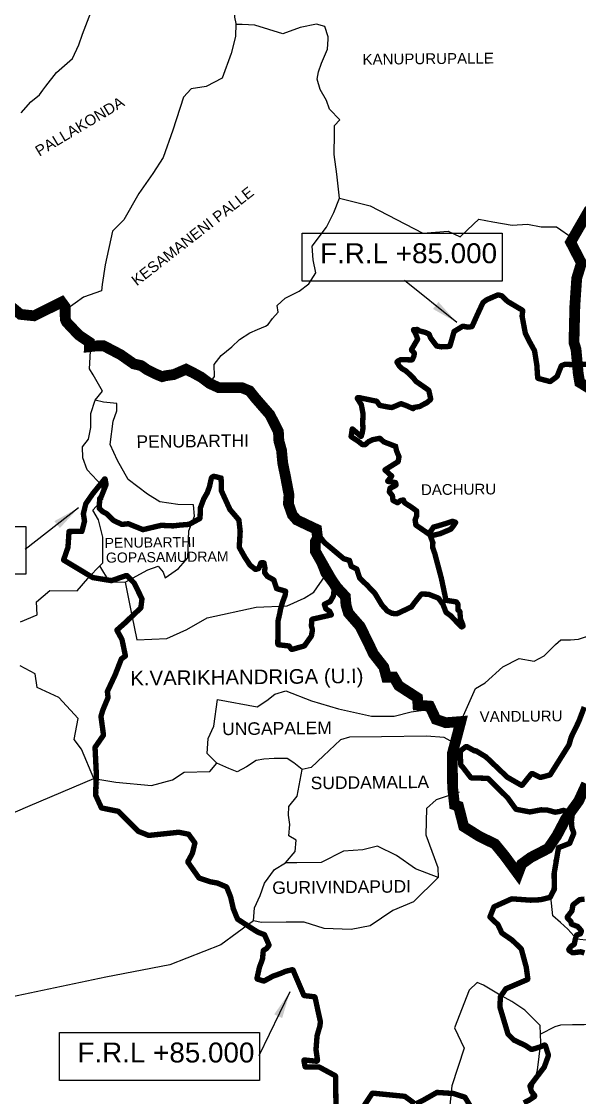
# Model space of a CAD drawing. Header units: inches. Extents: x 308339 to 383724, y 1560383 to 1616161.
# Drawn here: x 336169 to 346525, y 1577576 to 1597535 of the extents above; entities that cross this region are included whole.
import ezdxf

# ---------------------------------------------------------------- set-up
doc = ezdxf.new("R2010")
doc.units = ezdxf.units.IN
doc.header["$MEASUREMENT"] = 0
doc.linetypes.add('BORDER', pattern=[1.75, 0.5, -0.25, 0.5, -0.25, 0, -0.25])
for name, color, linetype in [('BLOCK', 7, 'Continuous'), ('TEXT', 7, 'Continuous'), ('VILL_BND', 7, 'Continuous'), ('ZSTU', 7, 'Continuous')]:
    doc.layers.add(name, color=color, linetype=linetype)
doc.layers.add('MANDAL_BND', color=6, linetype='BORDER', lineweight=30)
doc.styles.get("Standard").update_dxf_attribs({"font": 'arial.ttf'})
doc.dimstyles.get("Standard").update_dxf_attribs({"dimtxt": 0.18, "dimasz": 0.18, "dimexe": 0.18, "dimexo": 0.0625, "dimgap": 0.09, "dimtad": 0, "dimtih": 1, "dimtoh": 1, "dimdec": 4, "dimzin": 0, "dimdsep": 46, "dimtxsty": 'Standard', "dimcen": 0.09, "dimadec": 0, "dimazin": 0, "dimtfac": 1, "dimtdec": 4, "dimtofl": 0, "dimtmove": 0, "dimatfit": 3, "dimfxl": 0, "dimtolj": 1, "dimtzin": 0, "dimarcsym": 0})

msp = doc.modelspace()

# ---------------------------------------------------------------- linework, layer by layer
at = {"layer": 'BLOCK', "color": 1, "const_width": 100}
for points in [[(342008.8451086136, 1577165.588691916), (341998.1570963731, 1577965.246334999, 0.2721089319057512), (341987.6546874139, 1577982.581023895), (341697.3069431213, 1578139.215991211, 0.1233434217132733), (341690.2425603253, 1578141.014396321), (341441.2397984614, 1578141.968429891, -0.3589188780591135), (341431.4553835999, 1578150.093789937), (341410.5231268933, 1578259.778815079, -0.5028312582743184), (341421.3866832955, 1578271.599068028), (341640.492325158, 1578248.669407832, 0.4882967465070893), (341662.3729703227, 1578271.389207742), (341635.310482749, 1578460.826620756, -0.05472175944809489), (341635.1683829122, 1578465.188977859), (341654.8403172329, 1578720.92412403, -0.05190995711310558), (341655.5838246052, 1578724.998476533), (341706.5507432072, 1578899.462159439, 0.0399889254459659), (341707.1987184036, 1578902.589747228), (341716.5657263518, 1578977.525810816, 0.08687010940620023), (341716.2282246993, 1578984.415105706), (341677.0251328349, 1579157.888787222, -0.002850408912680838), (341676.9761367834, 1579158.111492094), (341618.999104179, 1579428.987791952, 0.3212649721450285), (341601.7676325493, 1579444.666228385), (341422.5106471651, 1579465.652412038, -0.2687977907136346), (341406.4454419261, 1579477.656781512), (341211.6522791483, 1579933.434958498, 0.3663726737190342), (341188.5494930935, 1579945.011998326), (341074.5562521301, 1579917.377273244, 0.03996927985697774), (341071.5236029554, 1579916.379913243), (340973.5205181585, 1579875.218617629, -0.01411129652605242), (340972.4679781547, 1579874.811093694), (340836.489570907, 1579826.528905611, 0.03945558771995004), (340833.612006806, 1579825.243668378), (340675.3762472759, 1579739.019392229, -0.201481565901654), (340659.9659125541, 1579737.453156473), (340554.688233575, 1579769.599012648, -0.391495496849046), (340541.002988607, 1579793.056033716), (340583.7102988129, 1579985.69326273, -0.03342424714123907), (340584.4612401646, 1579988.256481828), (340641.1068143978, 1580142.566839221, 0.06452820085935564), (340642.2434398986, 1580147.580462925), (340656.0158666199, 1580293.568186171, -0.2460894168824063), (340666.1367615399, 1580309.129409987), (340710.5880281977, 1580334.084507059, 0.09690353301843815), (340716.4385240923, 1580339.060108665), (340757.4904592776, 1580390.576262623, 0.2779707309676027), (340760.178334831, 1580411.043168612), (340734.0262213295, 1580470.939944696, 0.001638248009606206), (340733.9733857195, 1580471.05988213), (340681.4663605025, 1580589.200688869, 0.2044537900342257), (340669.9705210219, 1580599.893505938), (340568.8166129556, 1580636.345364699, -0.04816217555883006), (340565.3421820667, 1580637.990085708), (340495.2994893685, 1580679.821138294, -0.00872019528159977), (340494.7069301989, 1580680.18919696), (340184.2713978601, 1580880.596945685, -0.15318003756149), (340176.6171610886, 1580889.804351195), (340101.6245642576, 1581072.478625526, -0.04104536568282888), (340100.6323477746, 1581075.602963704), (340051.3349108303, 1581290.53978878, 0.03740076453414718), (340050.4512890656, 1581293.394022373), (339980.0609297881, 1581472.223583781, 0.2005274402868492), (339969.3162725416, 1581483.286681109), (339806.1154935588, 1581553.095106802, 0.05733343752323954), (339801.7342863505, 1581554.400857031), (339675.4465634527, 1581576.744069542, -0.03667632344608543), (339672.6063567176, 1581577.46454776), (339470.2534752793, 1581644.91550824, -0.160545987233435), (339460.2114134078, 1581652.394225671), (339261.1580015854, 1581935.808369171, -0.285903821040592), (339259.9883706039, 1581956.919969925), (339337.7592446188, 1582098.73744607, 0.06424451623022373), (339339.6258464483, 1582103.503385793), (339385.7294128194, 1582287.917651278, 0.2224637651382925), (339382.4798306857, 1582304.561240321), (339273.6001290514, 1582453.698982897, 0.188135112457378), (339261.3483404348, 1582461.521877041), (339090.9814515854, 1582495.407004104, 0.07556237587085596), (339084.9769997682, 1582495.680363775), (338534.8722435508, 1582437.515165536, -0.1207006409652551), (338525.4413100008, 1582438.795131813), (338340.871788144, 1582511.475358037, -0.1029269917116205), (338334.0576135056, 1582515.942386494), (337970.272412737, 1582879.727587264, 0.1477548947024919), (337960.0766897293, 1582885.19223178), (337663.0280557032, 1582944.981573452, -0.2408898462884282), (337648.7671387699, 1582956.312294706), (337544.9802923277, 1583184.64335688, -0.1179746665866764), (337543.2061950819, 1583193.781148458), (337558.9603389286, 1583559.080358908, 0.02300022420315803), (337558.9550197515, 1583560.919396278), (337534.3314628496, 1584064.224899354, -0.1649652273080164), (337537.8585110388, 1584076.57886628), (337686.584239385, 1584291.61542892, 0.1872652709904575), (337689.9521326874, 1584305.691791975), (337644.5649603116, 1584638.852950904, -0.1035127345879079), (337645.1453116295, 1584647.025600282), (337675.3658520496, 1584753.24631166, -0.02880947302632158), (337676.1224919583, 1584755.421305478), (337774.9851905084, 1584994.306324547, 0.127162292038465), (337775.3330038019, 1584996.784814072), (337762.9267924641, 1585105.577744269, -0.1385043412897086), (337763.3644063105, 1585108.260230277), (337908.3189682427, 1585418.599191729, 0.0162800022590594), (337908.8313000517, 1585419.796214521), (338022.4538472836, 1585711.136079219, -0.145915380086338), (338024.2095129832, 1585713.390577734), (338095.3396224384, 1585764.103265987, 0.2977610208164729), (338097.3311176018, 1585769.198093966), (338034.6104344847, 1586069.08136012, 0.07413512339842922), (338032.5647582656, 1586074.613650738), (337940.9199856641, 1586241.503605054, -0.35001858002397), (337941.9824726538, 1586247.64876942), (338081.7608220038, 1586371.787583179, 0.007996637325267847), (338082.2322624779, 1586372.219957181), (338378.8017444311, 1586653.0771487, 0.1735903784469), (338384.8932432511, 1586665.103410616), (338404.2527958075, 1586819.057947613, 0.1465075170428204), (338402.3584566645, 1586830.374806925), (338262.4145631821, 1587115.121756859, 0.07966777344201698), (338258.7564275404, 1587120.291649013), (338129.8850230204, 1587251.924583629, 0.2906867819141283), (338109.0077239681, 1587256.817640387), (337844.801049312, 1587164.674387306, -0.1251260079197433), (337834.9822153265, 1587163.821878525), (337495.8032966982, 1587219.377046231, -0.0954712187869955), (337488.7005340095, 1587221.991647901), (337309.6642432322, 1587330.062849098, 0.0005949298973185158), (337309.6234675071, 1587330.087396293), (336953.4825056018, 1587543.909155212, -0.3550036470529136), (336951.3331746947, 1587549.836941804), (337031.1095716946, 1587779.437303902, 0.06751539500085268), (337032.1755584609, 1587784.707296269), (337050.6980181427, 1588070.343121882, -0.3941627113332651), (337055.6666182184, 1588075.019525599), (337286.1426225703, 1588075.983860346, 0.3409103404550006), (337290.9632876927, 1588079.735197176), (337337.9631947289, 1588261.979734664, 0.1027004002690154), (337338.3509586314, 1588270.100761375), (337317.634885901, 1588400.988675444, -0.1005058027726782), (337317.9799858842, 1588408.941247577), (337362.118607439, 1588586.455269048, -0.09056763052828656), (337365.0774717546, 1588593.004343768), (337492.5460588124, 1588777.343531206, -0.01994534952740242), (337493.5048091843, 1588778.618208349), (337630.9366168825, 1588946.922378636, 0.002505290059271114), (337631.0626020756, 1588947.078252584), (337712.1118574107, 1589048.389821765, -0.6445518716516327), (337720.9383393356, 1589046.14529972), (337737.9870316754, 1588950.67262262, -0.14118726419594), (337736.839462804, 1588939.658012427), (337649.009129967, 1588722.495101566, -0.06698421493276263), (337646.3671722491, 1588717.860432602), (337622.8769732892, 1588687.080171896, 0.1558815263371392), (337618.7871000706, 1588675.613002114), (337613.3058644748, 1588511.175934243, 0.2185615166570811), (337619.7587773968, 1588495.786285296), (337673.2278116018, 1588446.62926998, 0.05996649418662028), (337677.1081866356, 1588443.837794547), (337750.6252774929, 1588403.309141895, -0.06748305320923274), (337754.9404018049, 1588400.105798237), (337876.649163073, 1588281.29486462, 0.08158447007662681), (337881.9614204565, 1588277.577738861), (338025.8668848295, 1588208.465246102, 0.1395864584789179), (338036.6618271198, 1588206.608295475), (338147.0005436481, 1588218.462868326, -0.1237797044728478), (338156.6590467615, 1588217.108874008), (338417.0843052848, 1588111.401204496, 0.1557399386766546), (338429.2128012507, 1588110.470485503), (338758.2808794156, 1588188.356421164, -0.06951854617357832), (338763.7913897896, 1588188.87369277), (338980.430855837, 1588179.071001998, 0.03920837536979153), (338983.5609897093, 1588179.174830847), (339106.6986720159, 1588192.966251266, -0.007579864566343558), (339107.3022125267, 1588193.024598694), (339274.781415997, 1588206.656626883, 0.1046544585068789), (339282.7178115731, 1588209.022926886), (339472.9194483873, 1588312.514993976, 0.2665242882880416), (339483.3511472789, 1588329.470811109), (339488.897432705, 1588510.649468368, -0.08322211957105623), (339490.1894059852, 1588517.133990374), (339551.4504840891, 1588678.552069187, -0.03865963155021761), (339552.7658696542, 1588681.346073937), (339617.1591623019, 1588794.522164046, 0.04243087536825082), (339618.5792977592, 1588797.5985685), (339657.5, 1588905), (339657.5, 1588905), (339690.6468047291, 1589055.343781113, -0.04447398810714681), (339691.7161325509, 1589058.729840418), (339698.3920460107, 1589074.752507086, -0.186397493760266), (339708.3550569517, 1589085.164913755), (339729.4716020426, 1589095.077424213, -0.1519165605752432), (339741.238885382, 1589096.703990135), (339773.500087349, 1589091.359561451, -0.02373984204662815), (339775.3558532625, 1589090.960834248), (339871.6373076335, 1589065.439447025), (339873.1296240683, 1589060.740566536, -0.07151875778588322), (339874.063043134, 1589055.125233093), (339878.9095950024, 1588834.122467892, 0.1020136770583806), (339880.7136042176, 1588826.249470014), (340036.8321095853, 1588484.55613751, 0.06991417442925513), (340039.8271078923, 1588479.864705234), (340200.0167340903, 1588292.655142087, -0.1497340440370569), (340204.692413903, 1588281.912527771), (340227.8026293656, 1588078.735216828, -0.04357723107819023), (340227.8936374703, 1588075.256836321), (340210.3597380737, 1587787.895707318, 0.1445800668927396), (340212.9010084347, 1587776.854815229), (340315.6571405738, 1587594.608090302, 0.01744687960192381), (340316.3844234027, 1587593.417295052), (340409.2354845761, 1587452.674633906, 0.0795985595161735), (340413.5117699635, 1587448.010479237), (340509.9445081702, 1587371.628112341, 0.2463091433024245), (340514.5080499804, 1587370.765167791), (340568.6974122967, 1587387.297515615, 0.2281998707954488), (340571.8867865838, 1587390.238080425), (340611.7244658755, 1587490.780794828, -0.3124624163179053), (340616.4621448598, 1587493.938175985), (340664.9757201397, 1587493.071862141, -0.3524844043960528), (340669.7893520362, 1587489.05323982), (340687.3989092247, 1587401.005453876, -0.07617966263373532), (340687.6734787893, 1587394.9524687), (340679.8362002838, 1587321.804535981, 0.1892053396401611), (340683.6953361595, 1587307.710021371), (340729.4479070823, 1587246.418841456, 0.1054719892075077), (340735.7250508347, 1587240.920179951), (340850.2882604855, 1587176.95572123, -0.1890412575351298), (340852.6059549666, 1587174.135523181), (340903.184437892, 1587018.509421869, 0.2476762099337009), (340906.5318876948, 1587015.257110795), (341066.945508702, 1586968.189641159, -0.365953923397183), (341070.5030937772, 1586962.803903006), (341062.2895100649, 1586893.444751659, -0.06131447111650459), (341061.1262577494, 1586888.698435047), (341021.23924123, 1586783.630196411, 0.0168472175983444), (341020.8037337699, 1586782.355125244), (340979.3124809526, 1586646.02672313, 0.02681125455455095), (340978.7991872327, 1586643.945732972), (340959.079435151, 1586540.417034542, -0.01061211449634073), (340958.9029399069, 1586539.586711861), (340928.5445816275, 1586410.318863704, 0.0593391348547898), (340928.0152686131, 1586405.618096372), (340928.9988948627, 1586252.172401431, -0.004310044212939646), (340928.9981329077, 1586251.827605141), (340926.195366871, 1585993.038874427, 0.3843682806014938), (340943.9232621916, 1585972.951627178), (341126.778429797, 1585952.053893737, -0.2207341232471857), (341141.1485038605, 1585943.277244209), (341171.9441767099, 1585897.083734935, 0.3247747980489293), (341193.9837582774, 1585888.920133074), (341412.1734591124, 1585950.086283518, 0.1719992196444486), (341423.0971068353, 1585957.78599057), (341547.3604881307, 1586133.27244507, 0.1127352703179081), (341550.7596837526, 1586141.50383939), (341563.9721725229, 1586219.835022815, 0.004182617371554018), (341564.0250635818, 1586220.16541964), (341568.3702687512, 1586248.843773758, 0.1039558557551978), (341567.9032265273, 1586257.058061849), (341549.8942597901, 1586323.691238777, -0.08506687268061104), (341549.2584827823, 1586330.417716791), (341556.8873803967, 1586431.288696358, -0.3289276486494431), (341572.3841118907, 1586449.279893645), (341915.7141899627, 1586527.566697162, 0.489950395892274), (341919.0474844013, 1586534.73135381), (341890.4549911408, 1586590.234428961, 0.1316944252629608), (341883.4906518386, 1586597.898866675), (341823.9628728106, 1586636.166724622, -0.1719764489896104), (341815.7821290158, 1586646.732822631), (341791.3860704727, 1586720.792286064, -0.3792830479607551), (341794.0101803973, 1586726.882684547), (341892.988358726, 1586773.350590802, 0.1531943024154751), (341901.807252746, 1586781.450976169), (341954.9644458952, 1586873.476073083, 0.1007078336855043), (341957.496619509, 1586881.039172006), (341971.1624437782, 1586992.187876064, 0.1668109766718951), (341968.4782206275, 1587004.890976405), (341917.5371818805, 1587090.101441219, 0.02615427041495405), (341916.3719418526, 1587091.837565053), (341775.0502841962, 1587280.301136559, -0.06753714884905043), (341772.4314932205, 1587284.99895992), (341645.8101241606, 1587607.933860866, -0.05531241405809127), (341644.6625415609, 1587612.193479853), (341635.2920286078, 1587673.10181405, -0.04790278372079483), (341635.0745270578, 1587676.919071735), (341638.8307507191, 1587773.641831016, 0.1077699654448507), (341637.3393771856, 1587782.032941122), (341598.3292075413, 1587876.771924543, -0.3145596844796439), (341599.5724445469, 1587882.36004087), (341701.9904724947, 1587976.321534399, -0.439177492987704), (341709.3270509884, 1587975.694404603), (341789.6779256386, 1587871.710919762, 0.05389807505656147), (341792.6571890655, 1587868.611169034), (342144.7087935503, 1587573.569293582, 0.1015496138938205), (342151.7842110068, 1587569.748703534), (342253.8400735105, 1587538.992142231, -0.2521477805047249), (342257.1884137914, 1587535.634997164), (342286.6455951274, 1587436.953439689, 0.2123739437047399), (342297.2251911471, 1587424.61033336), (342383.0626495386, 1587383.81629373, -0.2066442083448253), (342393.5120376455, 1587371.892532472), (342444.502692531, 1587213.821502324, 0.1257047158019479), (342449.7793404607, 1587205.444997666), (342582.659300777, 1587079.513009135, -0.01298161277483331), (342583.3941719032, 1587078.779426466), (342726.3452614728, 1586928.470560224, -0.05299062034320939), (342728.9185025933, 1586925.116582828), (342788.4679741245, 1586827.671993058, -0.002353817143820819), (342788.5654079274, 1586827.51085593), (342856.9475459539, 1586713.207865428, 0.04917239907149751), (342859.2829294943, 1586710.054115317), (342957.0044010984, 1586602.095156212, 0.094979674218313), (342963.0186242199, 1586597.563417174), (343044.954661808, 1586557.340271448, 0.09524093340913019), (343052.2390114353, 1586555.352164089), (343131.0119184336, 1586549.31184547, 0.1300463627925232), (343141.0734268251, 1586551.164682951), (343403.5561691237, 1586674.977664304, 0.1325700496384987), (343411.4983681593, 1586681.726631306), (343453.8151589996, 1586743.205742527, -0.01797759436424946), (343454.6723760524, 1586744.35998839), (343584.4932596609, 1586906.6360929, -0.2347997361921574), (343600.6392401078, 1586914.135205167), (343719.962122399, 1586910.980373878, -0.08764153276403275), (343726.7795464244, 1586909.589400023), (343902.2383962915, 1586840.29991791, -0.1435704499244602), (343911.1197446155, 1586833.388569221), (343990.0397260743, 1586723.842923316, -0.06437179894105301), (343992.479261591, 1586719.331814228), (344045.4600201452, 1586581.581841986, 0.1431141774116726), (344052.2629515084, 1586572.660306825), (344129.5689307306, 1586515.698006346, -0.03945603113453128), (344131.9509403798, 1586513.6344021), (344335.9339114885, 1586306.621980925, 0.3559667154688852), (344342.2152241351, 1586305.935813063), (344359.6760350973, 1586317.255001671), (344359.9942476279, 1586340.214183163, 0.100970229410751), (344358.5045394324, 1586348.070286297), (344317.1249064596, 1586449.122740435, -0.07767782677201031), (344315.6949767928, 1586455.131906647), (344305.5842208741, 1586583.553222446, 0.233948524071253), (344296.4884574983, 1586598.789390365), (344278.0367335816, 1586610.693728376, -0.2521811324073361), (344268.8802135079, 1586627.305495734), (344267.94276279, 1586723.862919667, 0.1548967584638902), (344264.1698649462, 1586735.361133791), (344244.634602773, 1586762.471293542, 0.2018451854046537), (344231.3914588463, 1586770.555203082), (344051.1045409387, 1586797.749319192, -0.313026086853538), (344046.9576844124, 1586801.662681574), (343962.1321716576, 1587204.315431985, 0.01297704106457512), (343961.8919137204, 1587205.325232073), (343839.0629069805, 1587667.915120364, 0.0204305477614719), (343838.5794866641, 1587669.475723666), (343799.541886126, 1587779.39738834, -0.1030881839264626), (343798.4371476615, 1587787.482596728), (343803.7966794166, 1587864.30255188, 0.1092244608154844), (343802.5239506481, 1587872.843183442), (343759.3143601738, 1587985.745661778, -0.4525655347146622), (343762.8131632322, 1587992.393796983), (343942.1880970222, 1588035.600897822, 0.0414236476326418), (343945.3292316106, 1588036.638954272), (344131.6910734788, 1588115.865244535, 0.1209523242889232), (344139.3249438216, 1588121.581195034), (344181.5373003091, 1588173.003520208, 0.02484267937907491), (344182.71974025, 1588174.599383852), (344211.8996625098, 1588218.369267246, 0.01237441820005537), (344212.4281585392, 1588219.206166124), (344224.2169182131, 1588238.939524693, 0.4734635972626436), (344221.5944653738, 1588246.216693737), (344177.5176093848, 1588261.834477356, 0.1636339188776078), (344164.7699323563, 1588262.040176235), (343985.322829958, 1588204.902790394, -0.005980714471198034), (343984.865238275, 1588204.763095269), (343851.088105194, 1588165.666158599, -0.01264876607056695), (343850.1101209529, 1588165.406999439), (343823.8646625236, 1588159.158080765, 0.1866321504138176), (343811.9792495439, 1588150.978547532), (343731.3718481917, 1588032.905734285, -0.4153760596737307), (343724.4068836452, 1588031.606643276), (343490.0106725851, 1588192.994198431, -0.2094643662358563), (343487.8964337818, 1588196.405330425), (343475.146560347, 1588285.654444469, -0.1313484940298588), (343476.3760164025, 1588295.910685121), (343502.0906503942, 1588360.1972701, 0.09942015438765003), (343503.5185975261, 1588367.942503959), (343502.160825254, 1588453.48215711, 0.2370200176600476), (343500.0829786458, 1588457.460473734), (343398.2162488492, 1588530.804519188, 0.01281815494870706), (343397.3691134686, 1588531.382073339), (343284.4310972601, 1588604.21126136, -0.1523097593431502), (343276.7982231266, 1588613.351948907), (343259.1947488534, 1588655.760318747, 0.3598515799554507), (343253.5621317984, 1588658.739394813), (343207.1970656076, 1588649.1305179, 0.1053046771134046), (343199.5696060415, 1588645.777347031), (343148.9388400997, 1588609.323195554, -0.2870034325674957), (343143.6468173554, 1588608.978511761), (343065.1994933258, 1588651.219378547, -0.2467145643066612), (343062.5998390542, 1588655.076229406), (343053.5766646832, 1588737.28737368, 0.1423046829643319), (343052.5108553437, 1588739.865344278), (342997.740143457, 1588808.328734136, -0.2162313926232335), (342996.722667773, 1588812.332942326), (343008.0251627413, 1588875.494928756, -0.2479751320129757), (343010.901617752, 1588879.176704233), (343086.8309431514, 1588913.215690871, 0.04626341808499793), (343090.0470823729, 1588915.031164735), (343119.2335517428, 1588935.27239121, 0.3073233714090831), (343121.2545158342, 1588940.512206771), (343112.5249848983, 1588978.097874196, 0.3031663890550153), (343108.4766162176, 1588981.898668216), (342971.503944218, 1589004.727446883, -0.5750612166918663), (342968.4439725642, 1589012.810659969), (343037.8986934837, 1589098.370823421, 0.3989460480839179), (343037.366991006, 1589105.233633994), (342918.5576924877, 1589212.477425576, -0.4980557602396792), (342919.2564807692, 1589220.428058134), (343151.9908085729, 1589366.000107455, 0.2148981281880675), (343161.1128369113, 1589379.668708655), (343174.0470022426, 1589457.281442994, 0.1420125469841311), (343172.7469465793, 1589468.341708457), (343133.1848504607, 1589562.138500609, -0.04111067840852807), (343132.1614823362, 1589565.258245904), (343110.9821613535, 1589653.798236851), (343110.9821613535, 1589653.798236851), (342897.0188568167, 1589736.150129382, -0.0930273666192688), (342890.7399785427, 1589740.025118109), (342827.5097617203, 1589797.580828293, 0.2386675021771823), (342810.0992458428, 1589802.397145974), (342686.8873543525, 1589777.589382586, 0.07530708699710677), (342681.2579364624, 1589775.540757913), (342664.5770426168, 1589766.442088542, -0.01853754866656614), (342663.2501510686, 1589765.780916396), (342615.6175578831, 1589744.211440236, 0.0732556495824145), (342610.7145559726, 1589741.058695496), (342552.1531529765, 1589689.933661135, -0.2017964063569166), (342537.4259502915, 1589685.062037027), (342499.4259502921, 1589688.062037027, -0.1517782029125485), (342488.4039608323, 1589692.464885026), (342416.1603556691, 1589751.040781102, 0.02824237042028029), (342414.3293078091, 1589752.361376202), (342289.0804044526, 1589832.352272464, -0.2945446521561277), (342286.8229303198, 1589837.280448513), (342306.1348842194, 1589971.08470053, -0.5937347534601575), (342314.364499754, 1589974.143479611), (342466.8444478524, 1589841.552220397, 0.5452798660978816), (342474.9170015561, 1589843.8969647), (342494.027609436, 1589908.009971781, 0.03521495169080125), (342494.639695977, 1589910.756295953), (342505.6604477547, 1589984.227974472, 0.04715320604228002), (342505.8660543873, 1589987.986242291), (342502.01566631, 1590085.20854124, -0.01703838144116945), (342502.0081582708, 1590086.571195478), (342506.8880978581, 1590257.369081033, 0.05240356210050248), (342506.5700468899, 1590261.537769679), (342476.7736332283, 1590424.48690689, 0.09958801180694112), (342473.8520544041, 1590431.814769333), (342406.1870529047, 1590535.567771632, -0.1321660486040909), (342402.9665948747, 1590545.447921809), (342402.905992717, 1590546.605959126), (342403.2312632916, 1590547.775216008, -0.09656386584219054), (342406.6555492164, 1590554.620215821), (342407.0164969175, 1590555.088777035), (342409.4551751566, 1590556.377992634, -0.06252798133097578), (342414.1160362592, 1590558.139878808), (342417.847969524, 1590559.039391952, -0.04552492597855249), (342421.4440103337, 1590559.566460762), (342423.9715230944, 1590559.704463192, -0.06495900537536221), (342429.1317859787, 1590559.315731199), (342676.8554054615, 1590507.828076952, 0.003056204355998722), (342677.0950834036, 1590507.779787908), (342754.957878306, 1590492.58704744, -0.1940050866449352), (342767.5023126826, 1590484.440750462), (342812.2196495179, 1590420.67714053, 0.194592880666464), (342824.8085678376, 1590412.522216059), (342978.0258643712, 1590382.986351669, 0.01471280495583195), (342979.1874132355, 1590382.797695684), (343038.2179947473, 1590374.984824601, 0.1336473928930645), (343048.6278138245, 1590376.389549371), (343205.4978162808, 1590442.685800409, -0.1889294133434477), (343220.0861826106, 1590443.070954375), (343310.057334866, 1590410.528197174, -0.0182858151876857), (343311.4134144764, 1590409.980846871), (343434.0208569043, 1590355.198798129, 0.4966682659965517), (343441.006574527, 1590359.031098377), (343442.6366543273, 1590370.03413703, -0.323099158265952), (343446.7186742491, 1590374.226178847), (343559.0110366791, 1590393.926593309, 0.08832743834160718), (343565.5977574671, 1590396.32995487), (343622.7310854006, 1590429.504145287, -0.01431035404918452), (343623.7369583859, 1590430.050327303), (343696.8126673961, 1590467.062699396, 0.06822561175899873), (343701.2809113772, 1590470.152956107), (343756.4490328773, 1590520.658982832, 0.2683681952865176), (343762.4650644772, 1590539.761106526), (343729.7705902119, 1590686.467080794, 0.1871464251687607), (343721.7313534641, 1590698.492451977), (343644.3447816556, 1590752.752002343, 0.001744840744134552), (343644.2302104646, 1590752.831738951), (343493.5818914837, 1590856.898011915, -0.07645734741938252), (343489.1621521401, 1590861.074726891), (343442.4276718634, 1590921.161915817, 0.0358204788550707), (343440.5134612573, 1590923.289507816), (343309.7502601495, 1591049.209627401, 0.06192556603538411), (343305.8002051754, 1591052.168085973), (343233.0381365902, 1591093.746410879, -0.05737080289720052), (343229.3518933702, 1591096.455403889), (343189.1591791257, 1591133.777209973, -0.06547268142619102), (343185.8326756941, 1591137.794095889), (343143.3959599643, 1591205.346418887, -0.4429938795563486), (343151.3872134734, 1591233.873946624), (343205.2842393639, 1591260.822459569, -0.1235091741229672), (343214.7864335962, 1591262.926132302), (343406.8666392345, 1591257.565754469, 0.3080429946169495), (343425.8190451333, 1591269.706667056), (343451.564828955, 1591330.025360581, 0.05241288722400783), (343452.795321789, 1591334.021758466), (343460.0732997493, 1591371.073282626, 0.2521627835110872), (343454.4669538752, 1591389.19276013), (343413.5581445167, 1591429.396245189, -0.34408932033162), (343410.3358639742, 1591453.797432673), (343516.2965738013, 1591634.021204089, 0.2214905450438284), (343517.9082072257, 1591650.834762996), (343489.4105345952, 1591731.298779833, 0.04170329253563397), (343488.0411356145, 1591734.334695612), (343445.3693141696, 1591811.143974213, -0.554547597080445), (343449.4773063847, 1591818.565278016), (343510.2960557429, 1591821.766264824, -0.2007737988704032), (343524.832619685, 1591816.563618116), (343539.3632203604, 1591803.296547935, 0.1196691400811604), (343547.6381473734, 1591798.756905059), (343665.8281406672, 1591766.864367186, -0.04017923155359254), (343668.8494148487, 1591765.782426425), (343726.3777749243, 1591739.801876713, -0.1971127127406512), (343736.806073643, 1591728.771906085), (343760.7999291053, 1591666.565614146, 0.07051025823430229), (343763.5347259062, 1591661.664012297), (343870.7565153388, 1591520.534477487, 0.1912679837434673), (343883.3937719592, 1591512.905642223), (343958.3908403094, 1591500.406130833, 0.05480196512947047), (343962.7551025381, 1591500.162989906), (344105.0524351097, 1591507.831708427, 0.3206100932741474), (344123.2195913929, 1591522.353868825), (344195.3104651059, 1591776.953283584, -0.1889722717127298), (344204.1379372383, 1591788.57801937), (344353.1059595389, 1591879.45788203, -0.1888201871353664), (344367.4699479035, 1591881.990743431), (344448.0762546112, 1591865.759587355, 0.08203393608330897), (344454.5911070061, 1591865.531442963), (344519.3929118786, 1591873.917558888, 0.2613750306408897), (344535.0921189364, 1591885.606494002), (344627.6545852297, 1592093.170812356, -0.003989755897979225), (344627.7869019079, 1592093.461269283), (344732.5096151968, 1592318.566167008, -0.1267286748828258), (344738.8421374013, 1592326.277233404), (344803.1030268829, 1592373.24240759, -0.05608310833255521), (344806.9864519383, 1592375.461188912), (345007.0630240321, 1592461.716422214, -0.1644627032751473), (345019.8315103162, 1592462.753302101), (345075.0133898727, 1592448.957832212, -0.1292980060121315), (345083.9312035728, 1592444.061108027), (345191.0339186125, 1592342.404293752, 0.05623988155727295), (345194.6126046798, 1592339.70091179), (345461.706735283, 1592181.553071302, -0.3006580942306328), (345471.3428033175, 1592161.710435092), (345459.8003344647, 1592074.802434319, 0.07986013587277656), (345459.9738903337, 1592068.456483632), (345519.6601172053, 1591752.531110364, 0.07066040598354055), (345521.4711230558, 1591747.205882119), (345600.6420546172, 1591590.920406836, 0.009050647718303799), (345600.9808648308, 1591590.280584363), (345689.306934053, 1591430.54194853, -0.08697042137182907), (345691.5549935134, 1591424.012721244), (345733.1154038202, 1591163.315602047, -0.02304107146928138), (345733.3213404194, 1591161.484840565), (345748.5295142867, 1590931.189636281, 0.3220924214291517), (345763.3743043517, 1590913.171799883), (345972.1771599938, 1590857.971044943, 0.2280833766972436), (345989.2092849876, 1590861.247360992), (346104.6853791019, 1590946.96157518, 0.1400905591902907), (346111.3713148024, 1590955.685796497), (346184.9009304107, 1591142.199943405, -0.2156835625909826), (346196.7328595104, 1591153.682508402), (346254.2210661158, 1591174.378262779, -0.09564371080349389), (346261.7124830202, 1591175.547657197), (346472.3730596564, 1591167.990327095, 0.01943229807056885), (346473.9270496947, 1591167.994990079), (346685.7553341309, 1591176.867378956, 0.2987316368478843)], [(346614.3149654452, 1584819.539614414), (346514.3235886534, 1584554.856558201, -0.02287908526974408), (346513.5994989153, 1584553.176592177), (346371.7730447099, 1584261.589336676, 0.04409827366283), (346370.5176528688, 1584258.299726363), (346331.7823959882, 1584121.757945858, -0.0713050219007848), (346329.4743829962, 1584116.572882039), (345983.2238428151, 1583565.719749933, -0.1911730135190915), (345971.317777926, 1583557.005168854), (345805.2050719445, 1583513.870930285, -0.1800664071228568), (345791.3250527927, 1583515.295227102), (345654.359927138, 1583582.910922046, 0.3510283297198869), (345629.9426183027, 1583577.537592245), (345466.7145851151, 1583375.276768512, -0.3685794554127746), (345441.2003869763, 1583370.488013352), (345186.0927853453, 1583516.799726053, -0.06009597971303587), (345182.2526646829, 1583519.663498523), (344789.5852598102, 1583893.490800634, 0.05455648149998533), (344786.1258433992, 1583896.13060534), (344608.7654793857, 1584003.125172762, 0.1365426316353316), (344598.4345327733, 1584006), (344581.1586539933, 1584006, -0.1268898579762606), (344571.4849317587, 1584008.495169291), (344435.6045804152, 1584083.586942402, 0.3013639475262295), (344413.5744271427, 1584081.80847847), (344319.9231878441, 1584008.225361877, 0.2376773630683676), (344312.2877771536, 1583991.927799623), (344316.9854843255, 1583827.508048613, 0.01270434760979721), (344317.0403021452, 1583826.493344462), (344323.3998361151, 1583746.54491741, 0.1828896418951356), (344329.4449697506, 1583733.742787827), (344351.9506646594, 1583712.013151363, -0.03641720774877599), (344353.8912329888, 1583709.845320782), (344506.21105418, 1583512.50014364, 0.2248813467342247), (344521.4704997024, 1583504.728552556), (344818.1326850874, 1583496.225496287, -0.1896840811165844), (344831.6036700328, 1583490.473303457), (345188.8252523895, 1583138.158610969, -0.04117938007431132), (345190.9689895817, 1583135.664533591), (345341.3398496358, 1582928.42264313, 0.1911327551865446), (345353.7958420384, 1582920.519394341), (345600.3008801484, 1582873.702546018, 0.09331148490325789), (345607.7013531853, 1582873.69068313), (345810.6929203905, 1582911.569492321, -0.05847197241682539), (345815.3440697954, 1582911.884717878), (345932.7792958661, 1582906.109214958, -0.05541401839685112), (345937.1424981732, 1582905.405730434), (346067.7543695327, 1582869.177620129, 0.108843195593263), (346076.3474549326, 1582868.715403976), (346150.013442229, 1582880.83765505, 0.024980053801163), (346151.9654477889, 1582881.25992825), (346223.0723695135, 1582900.404099484, -0.1500139655427538), (346234.8022440384, 1582899.995588423), (346378.5942623498, 1582850.321982097, -0.3558722193069806), (346391.8966221442, 1582828.83720174), (346375.2701876948, 1582701.076179128, 0.05219952916386597), (346375.1656446936, 1582696.912876861), (346384.7658789088, 1582575.94992575, 0.07357951820051885), (346386.0783311662, 1582570.244264798), (346418.0861495747, 1582488.446506643, -0.192499940859974), (346417.9768621791, 1582473.597188155), (346346.2607922932, 1582297.984760615, -0.2064341105738064), (346334.9549918358, 1582286.890818101), (346146.6088826919, 1582214.100051282, 0.2644543975675185), (346134.0997640925, 1582198.786262176), (346055.2811136596, 1581733.658917646, 0.04199001600696126), (346054.9999999999, 1581730.317432723), (346055, 1581657.282962214, 0.007073701441310553), (346055.0080051592, 1581656.71715104), (346060.854137809, 1581450.153797418, -0.1268233351522508), (346058.6360442508, 1581440.418011696), (345984.1834924213, 1581296.108744571, -0.2173337302092717), (345971.1338828817, 1581285.844700812), (345800.8986887509, 1581244.461559697, -0.04873360221372714), (345797.0478797005, 1581243.914661408), (345617.1521664717, 1581236.050367932, -0.02880774510738749), (345614.8496806679, 1581236.082401098), (345272.0326177613, 1581260.639497296, 0.1241923147060284), (345262.3986263298, 1581258.930081146), (344945.3458355248, 1581116.304509598, 0.1938081341181725), (344934.994862915, 1581105.526698565), (344863.2645281642, 1580927.144681882, 0.3069963204451807), (344864.4528498399, 1580921.660858431), (345010.2566031198, 1580782.616219541, -0.09393593168518886), (345014.595725394, 1580776.56132415), (345081.7009893237, 1580631.954206105, 0.1340863272243931), (345088.4979475818, 1580623.901923859), (345278.5706392095, 1580492.984508707, -0.04330877585232971), (345281.2383983993, 1580490.783982294), (345442.1212830757, 1580332.808619631, -0.1334785808512787), (345447.4171231004, 1580323.751972696), (345536.6705159328, 1579993.22017726, -0.03156551378804941), (345537.1732606198, 1579990.748052296), (345565.9070313501, 1579783.123386373, -0.3380656229242033), (345553.9633820343, 1579761.994112117), (345164.300425818, 1579595.267908358, 0.1412550084792636), (345155.7200602118, 1579588.258700901), (345061.1960174167, 1579451.619985573, 0.1377770726725028), (345057.6770015217, 1579441.391571877), (345047.2029301055, 1579259.523604559, 0.08755960330009206), (345048.0154037318, 1579252.619774419), (345197.5504492492, 1578754.825478158, 0.1240248143984279), (345202.5627543297, 1578746.437245671), (345304.5518712833, 1578644.448128716, 0.08591552137926332), (345310.1285982269, 1578640.517252025), (345516.7375030529, 1578542.598339784, -0.03488517837247025), (345519.1670468285, 1578541.231943539), (345627.1553713955, 1578470.162704295, 0.2230913589561205), (345643.9828390696, 1578467.738670448), (345797.7887486301, 1578514.630716045, 0.03162568701021484), (345800.1550034323, 1578515.519102666), (345867.4781114922, 1578545.776679323, -0.4490565029673632), (345894.7543801184, 1578533.538501883), (345947.9732287331, 1578364.439902251, -0.1642303298070589), (345947.7090939668, 1578351.64926049), (345872.0432119316, 1578141.891941937, -0.07640997653092862), (345869.1363897461, 1578136.554887298), (345611.0599871355, 1577797.950885376, 0.2360046450213165), (345607.7224078727, 1577780.380825516), (345633.8318280066, 1577688.127541043, 0.1060358291367157), (345637.7581268593, 1577680.714584182), (345688.6988271839, 1577620.03522056, -0.4456321935909155), (345684.5464799876, 1577590.582678122), (345596.8539013547, 1577531.574587829, -0.02571354674644093), (345595.0916277092, 1577530.516100743), (345491.3263081078, 1577475.239248245, -0.06561135072202234)], [(346615.9702900064, 1580256.959145061), (346553.3618639439, 1580277.564449841, 0.1133261742903805), (346544.4487954797, 1580278.389100064), (346407.4773647383, 1580260.003673119, -0.1823397321415453), (346393.7226592573, 1580263.184893829), (346336.4608513538, 1580301.359432431, -0.4283649169030869), (346331.4661899391, 1580329.881298876), (346364.9647828562, 1580375.243976785, -0.08503179075696216), (346369.8364852922, 1580379.921490036), (346422.1913921164, 1580415.38771724, 0.1975690366046951), (346430.5947684003, 1580428.067651908), (346445.8026379499, 1580505.001580217, -0.02542703925801271), (346446.2976932442, 1580506.973227913), (346468.870253027, 1580580.768134895, -0.2506854779667478), (346482.2485792084, 1580594.074573762), (346532.7216354051, 1580609.216490622, 0.2294254310097898), (346545.5683077027, 1580621.005728964), (346558.5644630022, 1580653.805549482, 0.2777982064226218), (346555.182123037, 1580674.158084442), (346496.3660051863, 1580743.056965354, 0.1275018050053164), (346488.1423641271, 1580748.811321851), (346385.6331946926, 1580787.035079946, -0.2639441345350287), (346372.9499003529, 1580802.161653635), (346367.204798952, 1580833.440539038, 0.162335882516962), (346361.0994576817, 1580844.523577524), (346327.8736991993, 1580875.193508428, -0.02969938957658901), (346326.2280112092, 1580876.904329723), (346302.564438106, 1580904.624515362, -0.3554041460931612), (346301.9674271074, 1580929.861196268), (346381.8811725721, 1581032.975706544, 0.1252862511816888), (346385.8149810836, 1581042.025716682), (346401.7488383797, 1581140.284503341, -0.1884663243946456), (346409.1512066894, 1581152.822546044), (346523.4020937726, 1581242.395241518, -0.1430730738325027), (346533.8153511209, 1581246.562775915), (346619.2140292779, 1581254.827164123, 0.04476795375354684)], [(344655.2008117863, 1577157.543563915), (344402.866131907, 1577574.609940471, 0.1806232280416416), (344391.8917655307, 1577583.291907375), (344187.3572976658, 1577649.239936735, 0.06168444752740387), (344182.5285058523, 1577650.16206519), (343885.9677602206, 1577669.608671461, 0.1463136643876899), (343874.7970666121, 1577667.05096893), (343633.4297889419, 1577530.243605067, -0.01234877348667043), (343632.558707829, 1577529.777911782), (343490.9518716725, 1577458.511726266, -0.2821193521149385)], [(343470.1193953488, 1577460.259219744), (343288.4126318789, 1577593.758066376, 0.1344150889267476), (343278.5513740177, 1577597.542151839), (342693.0109032131, 1577655.804885253, 0.2783720539835298), (342674.3451177292, 1577646.930112354), (342306.8331189018, 1577090.826429917, -0.3171798671167147)]]:
    msp.add_lwpolyline(points, format="xyb", dxfattribs=at)
at = {"layer": 'MANDAL_BND', "color": 4, "const_width": 200}
for points in [[(346717.6206448348, 1594057.961847067), (346361.1580956962, 1593441.358514823), (346561.1850374538, 1593054.946827483), (346473.9159261989, 1592772.623283246), (346438.9952371558, 1592259.342135738), (346422.4688174182, 1591577.546519075), (346460.3366274521, 1591458.015693194), (346501.5099329757, 1591005.443250018), (346529.5783234008, 1590839.546917274), (347190.4277440372, 1590435.190164096)], [(346655.8723427405, 1583393.425561333), (346509.4555276928, 1583075.600824788), (346266.8808681377, 1582740.930655161), (346107.1241855021, 1582436.997954783), (345945.2116961943, 1582196.648650597), (345621.0517611455, 1582029.110128918), (345450.9397040068, 1581905.059362882), (345382.5827021372, 1581723.584605604), (345135.0895643489, 1582060.295872527), (344957.0694729604, 1582277.947769506), (344666.7237139713, 1582419.367465781), (344375.9643692701, 1582602.408642613), (344280.0154038641, 1582978.407891194), (344205.9535414997, 1583004.696652898), (344169.8390390921, 1583330.062317113), (344163.7053909914, 1583947.97073961), (344242.8107452351, 1584247.10834238), (344322.0261110761, 1584548.984164786), (344044.4921853747, 1584527.739127938), (343861.3022457986, 1584590.503917143), (343744.7580966788, 1584836.283632172), (343527.7923425974, 1584853.124932596), (343518.8287876961, 1584989.800769405), (343170.4837613587, 1585214.284345948), (343076.4630286883, 1585375.735257073), (342943.1959739866, 1585371.7492624), (342893.3338809672, 1585560.327553236), (342700.4082824333, 1585806.040684365), (342614.4829152452, 1585989.989902044), (342454.1225496191, 1586314.180389747), (342236.5123074821, 1586562.971852196), (342192.0503717728, 1586711.865606416), (342179.2630730486, 1586870.40715797), (342018.5211674456, 1587043.366705294), (341916.0921189822, 1587195.418334653), (341817.2157022322, 1587366.172159749), (341624.8375268033, 1587705.159729349), (341623.0588586052, 1587884.344130285), (341663.4417439935, 1587958.10024837), (341645.0671858388, 1588114.719696263), (341278.911493079, 1588288.420478463), (341195.5871770702, 1588383.14216971), (341122.4028808021, 1588590.313952706), (341133.8717063012, 1588752.829736236), (341074.6615262076, 1589064.928465829), (341017.6902085743, 1589344.366219613), (340994.6883158723, 1589583.943657792), (340946.2850956327, 1589753.331861542), (340936.9127290653, 1589928.236293007), (340780.5854096132, 1590238.421387175), (340506.4749433619, 1590553.037577485), (340402.2559059419, 1590683.577177191), (340259.6422739837, 1590741.895603338), (339831.2643270477, 1590742.257494427), (339660.184726277, 1590820.377445652), (339505.9181422263, 1590935.957569176), (339350.2303608732, 1591020.949672027), (339222.4099064704, 1591084.123579219), (338996.1188729728, 1590986.276664199), (338845.177188591, 1590964.524932133), (338778.9867500305, 1590947.296780032), (338664.2329232249, 1590994.02944836), (338491.9381379645, 1591080.697937303), (338391.3130844379, 1591151.932176859), (338252.7440080635, 1591183.698734537), (338009.5670813684, 1591354.359741293), (337694.1921797067, 1591519.176993132), (337565.0170797525, 1591517.894740653), (337426.9217003096, 1591501.940705466), (337427.9243377041, 1591586.646785226), (337232.9018159871, 1591717.511209759), (337005.6187356898, 1591958.296404042), (336980.9846007454, 1592012.308795877), (336978.7002227766, 1592242.438787674), (336914.5536685249, 1592330.190867019), (336402.8765671164, 1592075.696679547), (336151.0122862828, 1592101.695798266), (335988.8703222367, 1592234.810034435)]]:
    msp.add_lwpolyline(points, dxfattribs=at)
at = {"layer": 'TEXT', "color": 1}
for points in [[(341380.9401804932, 1593605.663256001), (345089.4906321423, 1593605.663256001), (345089.4906321423, 1592718.653552358), (341380.9401804932, 1592718.653552358)], [(332538.5711658727, 1588168.621511733), (336247.1216175219, 1588168.621511733), (336247.1216175219, 1587281.61180809), (332538.5711658727, 1587281.61180809)], [(336877.1441349537, 1578779.629271816), (340585.6945866028, 1578779.629271816), (340585.6945866028, 1577892.619568173), (336877.1441349537, 1577892.619568173)]]:
    msp.add_lwpolyline(points, close=True, dxfattribs=at)
at = {"layer": 'VILL_BND'}
for points in [[(336159.9622901033, 1595841.618674182), (336341.2509728087, 1596042.404270214), (336501.9503637952, 1596176.656864225), (336562.1954440433, 1596262.155631748), (336622.5462908593, 1596337.042855825), (336819.8428950332, 1596590.462891998), (337117.4692712646, 1596845.466277074), (337231.8051648471, 1597101.303468655), (337298.9126821971, 1597298.302585943), (337613.6490973547, 1598111.418780513), (337868.2520514629, 1598494.569498895), (338111.0775215494, 1598711.833672981), (338288.9522841041, 1598850.867177422), (338516.535910952, 1599048.2366538)], [(340316.3749190313, 1598686.582016437), (340320.6894695022, 1598251.930886872), (340121.8414637683, 1597914.412670773), (340124.8213335689, 1597614.218297458), (340149.5622554902, 1597496.728863511), (340140.122005715, 1597258.456455959), (340060.7739588951, 1596939.784484278), (339894.3739152026, 1596484.853337917), (339595.3465386539, 1596328.82979401), (339318.7809291789, 1596284.87716485), (339172.9733581285, 1596130.374552419), (338978.3786297196, 1595518.884834074), (338800.7182724401, 1595010.861305275), (338609.1683074782, 1594714.622501435), (338347.6028844394, 1594347.048052187), (338068.8894936732, 1593857.45346098), (337858.8422651442, 1593643.445663697), (337723.5436591672, 1593023.994347692), (337668.235386243, 1592658.467132901), (337651.7247042354, 1592540.568386749), (337316.9882391635, 1592419.510782587), (337012.1523465362, 1592196.676494553)], [(339660.184726277, 1590820.377445652), (339749.7897962665, 1590952.429578306), (339741.8969772005, 1591172.036243612), (339874.4635659828, 1591341.682269802), (340075.7189353699, 1591497.744739503), (340217.1372110395, 1591638.94801527), (340407.3360366052, 1591757.811221092), (340546.691046359, 1591819.108494594), (340700.270262252, 1591886.253292122), (340748.5410912525, 1591915.262896847), (340825.7906593539, 1592023.800616263), (340929.6280028574, 1592143.415890425), (340914.7081069806, 1592266.41312408), (341064.0682257926, 1592400.163017882), (341323.0536964854, 1592530.440134287), (341499.7633502514, 1592669.022482298), (341630.1806461528, 1592870.998548691), (341582.1232069446, 1593112.251379696), (341561.3247646613, 1593367.457535531), (341832.2004479037, 1593718.761488338), (341966.5048612565, 1593989.190177474), (342073.459308275, 1594254.786408119), (342023.6785317511, 1594703.115199076), (341974.3988130713, 1595067.501403201), (341979.6823581021, 1595455.233736427), (341978.2184379704, 1595602.710175307), (342074.1156575394, 1595707.961629248), (341886.4862321655, 1595907.515540325), (341830.4591659581, 1596070.010824632), (341709.8975483262, 1596274.246993538), (341656.7852986431, 1596465.544984327), (341681.0566740213, 1596600.063405369), (341737.2025963184, 1596764.85777106), (341846.6822274856, 1597021.711460871), (341860.8759486405, 1597204.086361505), (341860.4175836839, 1597250.262399422), (341801.0492143269, 1597444.695469621), (341646.9796547348, 1597487.925267093), (341340.3323996566, 1597424.136787608), (341021.4225293252, 1597305.875877918), (340496.9611552376, 1597463.870295364), (340263.1643433298, 1597477.53491018), (340148.9810340559, 1597482.058803528)], [(342073.459308275, 1594254.786408119), (342643.11261698, 1594115.962082829), (343617.2167910746, 1593606.388055705), (344086.2018114661, 1593646.331938757), (344309.3034188839, 1593542.681335776), (344559.3328965214, 1593777.058418999), (344659.3644447693, 1593868.792820361), (344917.2422454381, 1593820.940686275), (345276.2523925917, 1593753.927693364), (345558.6628432052, 1593776.895777439), (345811.5439634681, 1593723.952729624), (346096.4469138807, 1593726.780809607), (346404.0713430906, 1593515.589177777)], [(336153.174459966, 1586401.975531044), (336461.452697019, 1586529.020908701), (336445.0917992435, 1586769.395267686), (336697.4360094295, 1586978.310358409), (337199.7765230982, 1586976.868815606), (337397.1590680301, 1587202.992206959), (337560.4305176547, 1587376.579793085), (337676.1333077807, 1587494.669994581), (337677.8868124201, 1587968.918686934), (337598.7108527054, 1588291.088991717), (337493.5735640663, 1588468.64766779), (337677.1141150928, 1588676.818864429), (337667.5591156849, 1588924.139889381), (337389.1504077996, 1589216.664424621), (337304.4483458953, 1589441.165829292), (337302.21934496, 1589647.328830424), (337410.8190356768, 1589785.960850006), (337456.6036678659, 1590006.388500739), (337453.8545702279, 1590260.65587697), (337533.7446589025, 1590508.94396767), (337669.5679499037, 1590675.362021783), (337501.4941197102, 1590978.807979411), (337431.4273612673, 1591094.889670674), (337452.3291945017, 1591420.606068874)], [(337618.2819127273, 1587435.624893853), (337795.1792033222, 1587139.12145169), (338095.2926476425, 1587137.608668527), (338512.0086259138, 1587365.726742452), (338706.5670201767, 1587434.438334123), (338798.296347094, 1587321.244854668), (338837.5820547112, 1587212.241924401), (339083.4002676985, 1587386.17753407), (339257.4667395164, 1587587.883686162), (339276.357947748, 1588085.052119595), (339382.9214970841, 1588362.151620969), (339361.6066359578, 1588571.260778567), (339071.0194920957, 1588572.876873307), (338737.00069609, 1588626.358137283), (338506.838816273, 1588766.600902159), (338146.6399678357, 1589038.654158943), (337952.2671307669, 1589393.381355421), (337815.7174409982, 1589686.883544304), (337868.1584373019, 1590123.460212049), (337937.5442297501, 1590314.519136741), (337936.1040870564, 1590447.719681916), (337692.8888119607, 1590473.636388299), (337533.7446589025, 1590508.94396767)], [(338095.2926476425, 1587137.608668527), (338219.7627491303, 1586514.033651625), (338310.7744580559, 1586065.594777293), (338865.7766969765, 1586090.71971581), (339237.3501257812, 1586257.294191502), (339617.9785307036, 1586471.77758625), (340525.3054835258, 1586672.831530695), (341099.4530596753, 1586698.163465493), (341413.9005961966, 1586835.433631491), (341594.5391697375, 1586952.133047013), (341803.5540561164, 1587251.621643124)], [(344322.0261110761, 1584548.984164786), (344595.9342270705, 1585162.366983115), (344772.0994141743, 1585266.224421064), (345103.1074656969, 1585562.221848738), (345408.2087656373, 1585721.817127367), (345681.3320188203, 1585670.070145548), (345871.193799164, 1585767.256361171), (346080.3509453603, 1585980.357213741), (346181.7583077375, 1586063.050856673), (346358.9369741038, 1586064.809615011), (346508.7224539902, 1586079.910818002), (346637.7936960411, 1586122.0356378), (346719.5682992177, 1586122.847370771), (347054.0901772355, 1586064.902679309), (347446.1858819461, 1585978.531491009)], [(334415.4503730693, 1582167.63847588), (336330.5910604526, 1582992.340384664), (337512.7014263, 1583491.516563895), (337279.7058510054, 1584038.82919759), (337147.0469330989, 1584216.09031423), (337218.4956966024, 1584608.617763041), (336863.3962158801, 1584993.837584591), (336462.2550890945, 1585181.941763799), (336425.104161871, 1585435.837193067), (336141.3747260222, 1585583.973262425)], [(337512.7014263, 1583491.516563895), (337920.6587703423, 1583424.054391492), (338583.403448055, 1583366.268486357), (338972.4504838344, 1583470.854397157), (339189.692386955, 1583609.010668265), (339662.516065074, 1583620.027461927), (339796.8119786431, 1583775.001351282), (339617.500339351, 1583956.107755483), (339632.2330566343, 1584233.78703241), (339736.143261911, 1584465.192876228), (339807.6897574918, 1584956.055010652), (340542.7483882805, 1584824.089703596), (340724.7798854049, 1584938.246797384), (340871.2801580286, 1585057.924434066), (341077.5305295619, 1585119.201071981), (341552.4606966407, 1584935.386146671), (342050.6522400575, 1584787.250923855), (342666.9371703669, 1584652.201594246), (343086.6890838449, 1584650.835183134), (343399.1468144722, 1584730.974534706), (343628.0683490184, 1584758.067623235)], [(344305.7368313555, 1584091.338511981), (344010.9734150296, 1584255.591007683), (343685.9225690208, 1584277.032641532), (342853.1492481341, 1584268.028831436), (342253.5526226813, 1584261.546089956), (342087.5383644814, 1584209.839108913), (341774.2314695138, 1583915.297257123), (341543.3937780824, 1583696.515456479), (341377.1988348617, 1583661.443665992), (341225.9509369785, 1583784.588867583), (341100.1358468166, 1583866.415554788), (340858.6317079413, 1583863.804451203), (340667.1838140791, 1583853.415975554), (340525.8821005548, 1583826.931898697), (340343.930738145, 1583708.503087527), (340170.0378580864, 1583615.117434284), (340019.4194701798, 1583680.038493401), (339796.8119786431, 1583775.001351282)], [(344290.8960373392, 1583238.70992784), (343863.5662631454, 1583096.116990845), (343687.3458260017, 1582937.397576739), (343671.7264095279, 1582445.877161716), (343898.0594931787, 1581841.975488667), (343900.0937963753, 1581653.82031764), (343479.6596953947, 1581816.543348875), (343131.5811052943, 1582063.682867076), (342773.8284421518, 1582237.537834366), (342502.4000018794, 1582171.877472239), (342146.793833662, 1582147.123932225), (341730.4291670263, 1581933.53663032), (341280.4069375817, 1581928.671062954), (341071.0940224078, 1581926.408005659), (341246.7493747731, 1582137.392797494), (341265.4202443408, 1582346.680613281), (341128.462840047, 1582428.834042951), (341128.462840047, 1582428.834042951), (341147.1337130168, 1582638.121544091), (341124.281217376, 1582815.597397683), (341133.0519813471, 1582972.5066878), (341288.0021575453, 1583162.359149599), (341288.0021575453, 1583162.359149599), (341377.1988348617, 1583661.443665992)], [(343900.0937963753, 1581653.82031764), (343444.0323916152, 1581207.231249512), (343058.4990392973, 1581046.24877811), (342642.9254933971, 1580759.48975855), (342287.7713902885, 1580692.924168095), (341785.1946891086, 1580708.399174054), (341417.5410924177, 1580829.875606762), (341082.640924916, 1580826.254720461), (340622.1526771353, 1580821.275996202), (340475.2951672447, 1580851.050900203), (340493.6269879807, 1581091.697753831), (340595.7966598892, 1581322.796814157), (340677.0359544097, 1581553.669263992), (340862.7044286493, 1581806.579568857), (341071.0940224078, 1581926.408005659)], [(347510.1860658636, 1578729.513072834), (347459.9161071198, 1579161.050017786), (347530.6348831981, 1579368.28338921), (347601.3528347271, 1579575.516437036), (347325.2944757864, 1579803.290916999), (347092.5119992036, 1579964.734513112), (346999.0264000491, 1580176.264977809), (346941.4249614518, 1580442.836988599), (346703.8110522696, 1580488.848758921), (346478.6180686703, 1580510.704415588), (346306.3654885323, 1580697.092857695), (346171.2443885402, 1580823.156742782), (346030.1101863605, 1580943.082856072), (345994.2671587255, 1581300.483620074), (346062.7530643064, 1581714.161306866), (346052.5149774, 1581982.156505228)], [(340475.2951672447, 1580851.050900203), (339870.6023419175, 1580404.621039186), (338922.0720210693, 1580038.919821002), (337731.3623362079, 1579806.506191818), (335022.122854028, 1579240.533940037), (334019.9078952893, 1578999.703735989), (333517.5572300562, 1578994.272402062), (333026.9157690231, 1578873.97045693), (331680.9168591123, 1578483.063403789), (331669.3891409973, 1579549.276039736), (331570.9135728267, 1581048.548203089)], [(345596.0106543211, 1577478.551745499), (345671.3674864644, 1577794.058840615), (345747.0424287381, 1578080.066957525), (345810.5000708222, 1578588.060375774), (345797.1475217511, 1578912.442288818), (345508.5651192335, 1579194.512114387), (345270.482121246, 1579359.118260969), (345022.8729997069, 1579494.118995127), (344745.4114110906, 1579658.299386812), (344626.7424210616, 1579706.186948002), (344480.5581849989, 1579566.928583922), (344202.6070458777, 1578865.699958214), (344383.8530651708, 1578493.962691078), (344155.1264062331, 1577793.266272428), (344075.0275182166, 1577005.669540415)], [(347706.0808509461, 1577255.015905225), (347713.0708264908, 1577678.109374715), (347806.0711713374, 1578073.834145272), (347803.6421787465, 1578298.494617299), (347727.6715344385, 1578577.012911837), (347292.7005972883, 1578882.01323387), (347158.1703337827, 1578953.4299345), (346848.1307890578, 1578950.07783722), (346611.3046596014, 1578923.226904827), (346392.4530214437, 1578920.860716406), (346173.6022112473, 1578918.494536936), (346064.5046354216, 1578886.951825958), (345803.8237962918, 1578750.251332276)]]:
    msp.add_lwpolyline(points, dxfattribs=at)

# ---------------------------------------------------------------- texts
at = {"layer": 'BLOCK', "color": 1}
msp.add_text('F.R.L +85.000', height=29.99999999999999, rotation=265.8624452607839, dxfattribs=at).set_placement((337586.8727181289, 1583468.893441352))
at = {"layer": 'TEXT'}
for s, height, rotation, p in [('KANUPURUPALLE', 200, 0.5687260349906809, (342499.5922676105, 1596732.421350085)), ('PALLAKONDA', 200, 30.88012228357535, (336499.8488409085, 1595024.975914757)), ('KESAMANENI PALLE', 200, 37.93881404248403, (338308.5969239881, 1592620.417175312)), ('PENUBARTHI', 231.9863494760045, 0.6194485403679756, (338303.6507503216, 1589625.096811645)), ('DACHURU', 200, 0.5687260349906809, (343583.2311420031, 1588749.719829377)), ('PENUBARTHI', 186.7646010235429, 0.6194485388577637, (337712.6566704407, 1587769.337097656)), ('GOPASAMUDRAM', 186.7646010235429, 0.6194485388577637, (337737.0008172373, 1587495.862558431)), ('K.VARIKHANDRIGA (U.I)', 270.6507410553386, 0.6194485403679756, (338189.9988090951, 1585217.558215197)), ('VANDLURU', 200, 0.5687260349906809, (344673.1739194588, 1584539.502203684)), ('UNGAPALEM', 231.9863494760045, 0.6194485403679756, (339894.6496728266, 1584296.87308668)), ('SUDDAMALLA', 231.9863494760045, 0.6194485403679756, (341536.6288555289, 1583293.338896327)), ('GURIVINDAPUDI', 231.9863494760045, 0.6194485403679756, (340823.9051620555, 1581351.269498155))]:
    msp.add_text(s, height=height, rotation=rotation, dxfattribs=at).set_placement(p)
at = {"layer": 'TEXT', "color": 0, "char_height": 369.4130557222401, "width": 10099.11344848032, "attachment_point": 1}
for insert in [(341710.9046746711, 1593420.723379648), (337207.1086291315, 1578594.689395462)]:
    msp.add_mtext('{\\C1;F.R.L +85.000}', dxfattribs=dict(at, insert=insert))

# ---------------------------------------------------------------- leaders
at = {"layer": 'ZSTU', "color": 1}
for points in [[(344245.976556303, 1591954.092850202), (343276.1957710378, 1592733.61777219)], [(337224.0767902487, 1588511.210853175), (336238.1836343231, 1587737.826073647)], [(341151.1617350582, 1579533.746158688), (340576.7566034041, 1578348.83383373)]]:
    msp.add_leader(points, dimstyle='Standard', override={"dimasz": 500, "dimgap": 0.09, "dimtad": 0}, dxfattribs=at)

doc.saveas('drawing.dxf')
